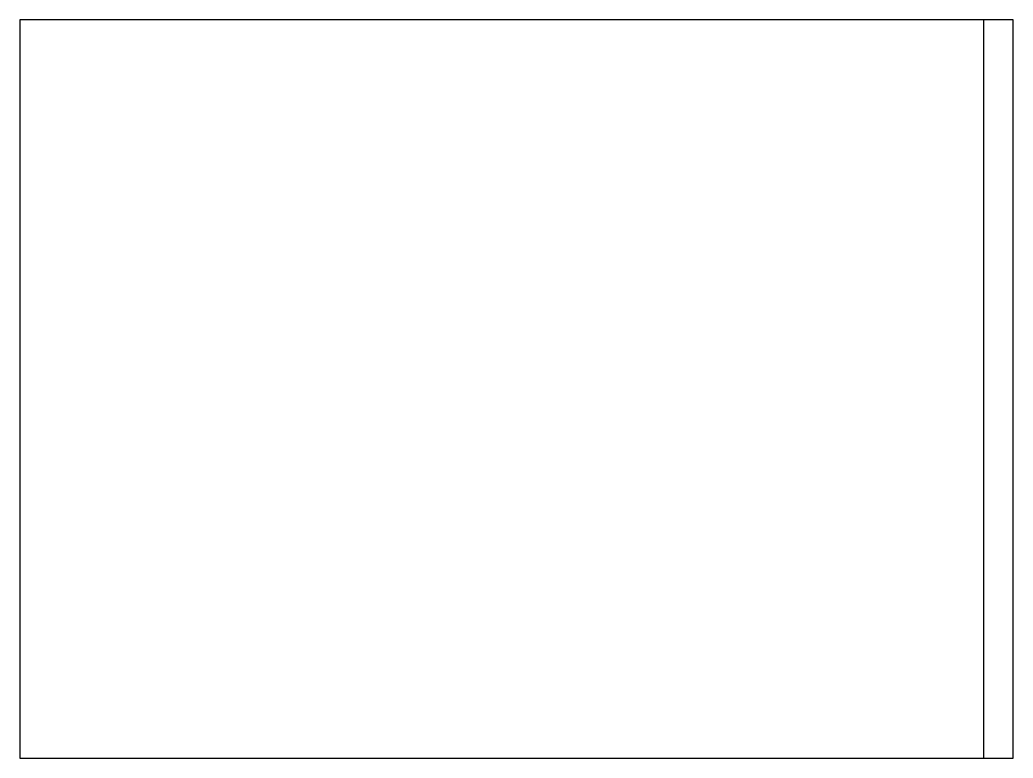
# Model space of a CAD drawing. Header units: millimetres. Extents: x 0 to 1538, y 0 to 1143.
import ezdxf

# ---------------------------------------------------------------- set-up
doc = ezdxf.new("R2010")
doc.units = ezdxf.units.MM
doc.layers.add('BEND', color=1, linetype='CONTINUOUS')
doc.layers.add('CUT', color=7, linetype='CONTINUOUS')

msp = doc.modelspace()

# ---------------------------------------------------------------- linework, layer by layer
at = {"layer": 'BEND'}
msp.add_line((1492.3108, 0), (1492.3108, 1142.74), dxfattribs=at)
at = {"layer": 'CUT'}
msp.add_lwpolyline([(0, 0), (1537.8816, 0), (1537.8816, 1142.74), (0, 1142.74)], close=True, dxfattribs=at)

doc.saveas('drawing.dxf')
